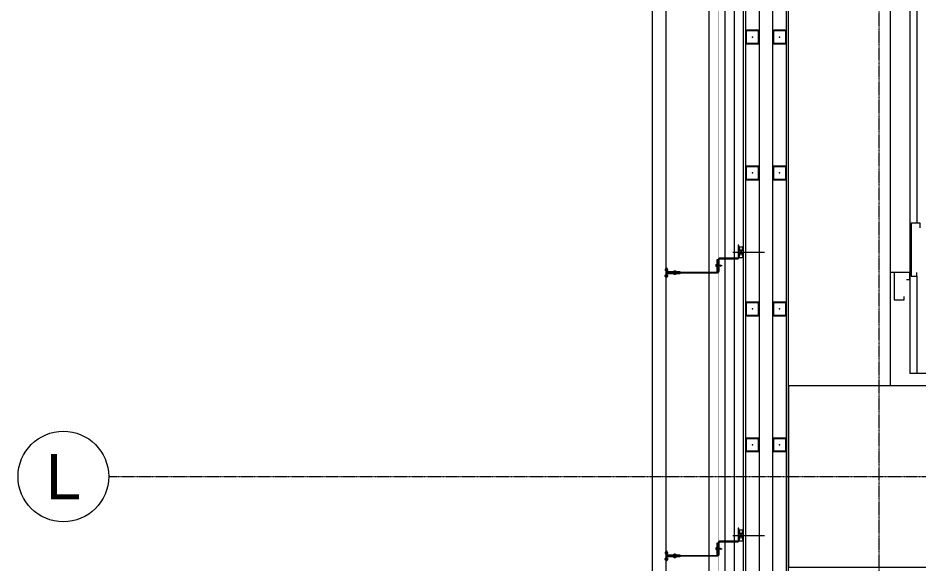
# Model space of a CAD drawing. Extents: x -1133 to 23780, y -1311 to 8245.
# Drawn here: x 6787.5 to 7185, y 1946.4 to 2187.4 of the extents above; entities that cross this region are included whole.
import ezdxf
from ezdxf.enums import TextEntityAlignment as Align
from ezdxf.xclip import XClip

# ---------------------------------------------------------------- set-up
doc = ezdxf.new("R2010")
doc.units = 0
doc.header["$MEASUREMENT"] = 0
doc.header["$XCLIPFRAME"] = 0
for name, pattern in [('DASHDOT2', [0.5, 0.25, -0.125, 0, -0.125]), ('DOT2', [0.125, 0, -0.125]), ('HIDDEN', [0.375, 0.25, -0.125])]:
    doc.linetypes.add(name, pattern=pattern)
doc.layers.get('0').update_dxf_attribs({"color": 9, "lineweight": 9})
for name, color, linetype, lineweight in [('01', 9, 'Continuous', 9), ('05V', 9, 'Continuous', 9), ('06C', 9, 'Continuous', 9), ('06D', 9, 'Continuous', 9), ('10', 9, 'Continuous', 9), ('11', 9, 'Continuous', 9), ('20', 9, 'DOT2', 9), ('24', 9, 'DASHDOT2', 9), ('33', 9, 'BATTING', 9)]:
    doc.layers.add(name, color=color, linetype=linetype, lineweight=lineweight)
doc.styles.add('Arial', font='arial.ttf', dxfattribs={"height": 2.5})
doc.linetypes.add('BATTING', pattern='A,0.0001,-0.1,[134,ltypeshp.shx,S=0.1,R=0,X=-0.1,Y=0],-0.2,[134,ltypeshp.shx,S=0.1,R=180,X=0.1,Y=0],-0.1', length=0.4001)

# ---------------------------------------------------------------- blocks, each defined once
blk = doc.blocks.new('p-kolon_80x80')
blk.add_lwpolyline([(-40, -40), (40, -40), (40, 40), (-40, 40)], close=True)
blk = doc.blocks.new('p- alum kaplama profil')
at = {"lineweight": 13}
blk.add_lwpolyline([(7.12, 12.59), (7.12, 26.49)], dxfattribs=at)
at = {"lineweight": 5}
blk.add_lwpolyline([(9.44, 15.16), (4.79, 15.16), (4.79, 17.16), (9.44, 17.16)], close=True, dxfattribs=at)
for points in [[(4.79, 15.16), (9.44, 17.16)], [(9.44, 15.16), (4.79, 17.16)]]:
    blk.add_lwpolyline(points, dxfattribs=at)
at = {"lineweight": 18}
blk.add_lwpolyline([(4.09, 6.16), (-1.41, 6.16), (-1.41, 6.46), (4.09, 6.46, 0.414214), (4.29, 6.66), (4.29, 14.66, -0.414214), (4.79, 15.16), (10.29, 15.16), (10.29, 14.86), (4.79, 14.86, 0.414214), (4.59, 14.66), (4.59, 6.66, -0.414214)], format="xyb", close=True, dxfattribs=at)
blk.add_lwpolyline([(-2.06, 5.56), (-2.06, -2.34), (-2.06, -15.69), (-1.66, -15.69), (-1.66, -2.34), (-1.66, 5.56), (-1.66, 5.56), (-1.66, 5.57), (-1.66, 5.57), (-1.66, 5.58), (-1.66, 5.58), (-1.65, 5.59), (-1.65, 5.59), (-1.65, 5.59), (-1.65, 5.6), (-1.65, 5.6), (-1.64, 5.61), (-1.64, 5.61), (-1.64, 5.62), (-1.64, 5.62), (-1.63, 5.62), (-1.63, 5.63), (-1.63, 5.63), (-1.62, 5.63), (-1.62, 5.64), (-1.61, 5.64), (-1.61, 5.64), (-1.61, 5.64), (-1.6, 5.65), (-1.6, 5.65), (-1.59, 5.65), (-1.59, 5.65), (-1.58, 5.65), (-1.58, 5.65), (-1.57, 5.66), (-1.57, 5.66), (-1.56, 5.66), (-1.56, 5.66), (3.94, 5.66), (3.94, 6.06), (-1.56, 6.06), (-1.58, 6.06), (-1.61, 6.05), (-1.63, 6.05), (-1.66, 6.05), (-1.68, 6.04), (-1.7, 6.03), (-1.73, 6.03), (-1.75, 6.02), (-1.77, 6.01), (-1.79, 6), (-1.82, 5.99), (-1.84, 5.97), (-1.86, 5.96), (-1.88, 5.94), (-1.89, 5.93), (-1.91, 5.91), (-1.93, 5.89), (-1.95, 5.87), (-1.96, 5.85), (-1.97, 5.83), (-1.99, 5.81), (-2, 5.79), (-2.01, 5.77), (-2.02, 5.75), (-2.03, 5.72), (-2.04, 5.7), (-2.04, 5.68), (-2.05, 5.65), (-2.05, 5.63), (-2.06, 5.61), (-2.06, 5.58)], close=True)
blk.add_lwpolyline([(-1.66, -2.34), (-2.06, -2.34)])
for points in [[(-2.36, -10.84), (-2.36, -16.39), (-2.36, -16.39, -0.414214), (-2.51, -16.54), (-2.51, -16.54), (-4.06, -16.54), (-4.06, -16.84), (-2.51, -16.84), (-2.51, -16.84, 0.414214), (-2.06, -16.39), (-2.06, -10.84)], [(-1.36, -10.84), (-1.66, -10.84), (-1.66, -16.39, 0.414214), (-1.21, -16.84), (-1.21, -16.84), (0.34, -16.84), (0.34, -16.54), (-1.21, -16.54), (-1.21, -16.54, -0.414214), (-1.36, -16.39), (-1.36, -16.39)]]:
    blk.add_lwpolyline(points, format="xyb", close=True)
for points in [[(0.67, 5.66, -10), (1.91, 5.66, -10)], [(0.67, 5.66, -10), (0.67, 5.64, -10), (0.67, 5.62, -10), (0.67, 5.6, -10), (0.68, 5.58, -10), (0.68, 5.56, -10), (0.69, 5.54, -10), (0.69, 5.52, -10), (0.7, 5.5, -10), (0.7, 5.48, -10), (0.71, 5.46, -10), (0.72, 5.45, -10), (0.73, 5.43, -10), (0.74, 5.41, -10), (0.75, 5.4, -10), (0.76, 5.38, -10), (0.77, 5.36, -10), (0.79, 5.35, -10), (0.8, 5.33, -10), (0.81, 5.32, -10), (0.83, 5.31, -10), (0.84, 5.29, -10), (0.86, 5.28, -10), (0.87, 5.27, -10), (0.89, 5.26, -10), (0.91, 5.25, -10), (0.92, 5.24, -10), (0.94, 5.23, -10), (0.96, 5.22, -10), (0.98, 5.21, -10), (1, 5.21, -10), (1.02, 5.2, -10), (1.03, 5.2, -10)], [(0.96, 5.66, -10), (0.97, 5.66, -10), (0.97, 5.66, -10), (0.97, 5.66, -10), (0.98, 5.66, -10), (0.98, 5.66, -10), (0.99, 5.66, -10), (0.99, 5.66, -10), (1, 5.66, -10), (1, 5.67, -10), (1, 5.67, -10), (1.01, 5.67, -10), (1.01, 5.67, -10), (1.01, 5.67, -10), (1.02, 5.68, -10), (1.02, 5.68, -10), (1.02, 5.68, -10), (1.03, 5.69, -10), (1.03, 5.69, -10), (1.03, 5.69, -10), (1.04, 5.7, -10), (1.04, 5.7, -10), (1.04, 5.7, -10), (1.04, 5.71, -10), (1.04, 5.71, -10), (1.05, 5.72, -10), (1.05, 5.72, -10), (1.05, 5.72, -10), (1.05, 5.73, -10), (1.05, 5.73, -10), (1.05, 5.74, -10), (1.05, 5.74, -10), (1.05, 5.75, -10)], [(1.61, 6.87, -10), (0.98, 6.96, -10)], [(1.33, 5.85, -10), (0.98, 5.88, -10)], [(1.56, 7.05, -10), (1.02, 7.13, -10)], [(1.03, 5.2, -10), (1.04, 5.2, -10), (1.05, 5.19, -10), (1.05, 5.19, -10), (1.06, 5.19, -10), (1.06, 5.19, -10), (1.07, 5.19, -10), (1.07, 5.19, -10), (1.08, 5.19, -10), (1.08, 5.19, -10), (1.09, 5.19, -10), (1.09, 5.18, -10), (1.1, 5.18, -10), (1.1, 5.18, -10), (1.11, 5.18, -10), (1.11, 5.18, -10), (1.12, 5.18, -10), (1.12, 5.18, -10), (1.13, 5.18, -10), (1.13, 5.18, -10), (1.14, 5.18, -10), (1.15, 5.18, -10), (1.15, 5.18, -10), (1.16, 5.17, -10), (1.16, 5.17, -10), (1.17, 5.17, -10), (1.17, 5.17, -10), (1.18, 5.17, -10), (1.18, 5.17, -10), (1.19, 5.17, -10), (1.19, 5.17, -10), (1.2, 5.17, -10), (1.2, 5.17, -10)], [(1.05, 6.91, -10), (1.29, 7.56, -10)], [(1.05, 5.83, -10), (1.05, 6.01, -10)], [(1.05, 5.75, -10), (1.05, 5.83, -10)], [(1.2, 5.17, -10), (1.2, 5.2, -10)], [(1.38, 5.2, -10), (1.2, 5.2, -10)], [(1.29, 4.93, -10), (1.29, 7.8, -10)], [(1.53, 6.82, -10), (1.29, 7.56, -10)], [(1.29, 6.16, -10), (1.29, 6.26, -10)], [(1.38, 5.17, -10), (1.38, 5.2, -10)], [(1.38, 5.17, -10), (1.38, 5.17, -10), (1.39, 5.17, -10), (1.39, 5.17, -10), (1.4, 5.17, -10), (1.41, 5.17, -10), (1.41, 5.17, -10), (1.42, 5.17, -10), (1.42, 5.17, -10), (1.43, 5.17, -10), (1.43, 5.18, -10), (1.44, 5.18, -10), (1.44, 5.18, -10), (1.45, 5.18, -10), (1.45, 5.18, -10), (1.46, 5.18, -10), (1.46, 5.18, -10), (1.47, 5.18, -10), (1.47, 5.18, -10), (1.48, 5.18, -10), (1.48, 5.18, -10), (1.49, 5.18, -10), (1.5, 5.19, -10), (1.5, 5.19, -10), (1.51, 5.19, -10), (1.51, 5.19, -10), (1.52, 5.19, -10), (1.52, 5.19, -10), (1.53, 5.19, -10), (1.53, 5.19, -10), (1.54, 5.19, -10), (1.54, 5.2, -10), (1.55, 5.2, -10)], [(1.53, 5.75, -10), (1.53, 5.92, -10)], [(1.53, 5.75, -10), (1.53, 5.74, -10), (1.53, 5.74, -10), (1.53, 5.73, -10), (1.53, 5.73, -10), (1.53, 5.72, -10), (1.54, 5.72, -10), (1.54, 5.72, -10), (1.54, 5.71, -10), (1.54, 5.71, -10), (1.54, 5.7, -10), (1.54, 5.7, -10), (1.55, 5.7, -10), (1.55, 5.69, -10), (1.55, 5.69, -10), (1.55, 5.69, -10), (1.56, 5.68, -10), (1.56, 5.68, -10), (1.56, 5.68, -10), (1.57, 5.67, -10), (1.57, 5.67, -10), (1.58, 5.67, -10), (1.58, 5.67, -10), (1.58, 5.67, -10), (1.59, 5.66, -10), (1.59, 5.66, -10), (1.6, 5.66, -10), (1.6, 5.66, -10), (1.6, 5.66, -10), (1.61, 5.66, -10), (1.61, 5.66, -10), (1.62, 5.66, -10), (1.62, 5.66, -10)], [(1.55, 5.2, -10), (1.57, 5.2, -10), (1.59, 5.21, -10), (1.6, 5.21, -10), (1.62, 5.22, -10), (1.64, 5.23, -10), (1.66, 5.24, -10), (1.68, 5.25, -10), (1.69, 5.26, -10), (1.71, 5.27, -10), (1.73, 5.28, -10), (1.74, 5.29, -10), (1.76, 5.31, -10), (1.77, 5.32, -10), (1.78, 5.33, -10), (1.8, 5.35, -10), (1.81, 5.36, -10), (1.82, 5.38, -10), (1.83, 5.4, -10), (1.84, 5.41, -10), (1.85, 5.43, -10), (1.86, 5.45, -10), (1.87, 5.46, -10), (1.88, 5.48, -10), (1.89, 5.5, -10), (1.89, 5.52, -10), (1.9, 5.54, -10), (1.9, 5.56, -10), (1.9, 5.58, -10), (1.91, 5.6, -10), (1.91, 5.62, -10), (1.91, 5.64, -10), (1.91, 5.66, -10)], [(-2.86, -13.04, 0), (-0.86, -13.04, 0)], [(-2.36, -12.52, 0), (-2.4, -12.53, 0), (-2.43, -12.56, 0), (-2.47, -12.58, 0), (-2.5, -12.6, 0), (-2.53, -12.63, 0), (-2.56, -12.66, 0), (-2.59, -12.69, 0), (-2.61, -12.73, 0), (-2.63, -12.76, 0), (-2.65, -12.8, 0), (-2.67, -12.84, 0), (-2.68, -12.88, 0), (-2.69, -12.92, 0), (-2.7, -12.96, 0), (-2.71, -13, 0), (-2.71, -13.04, 0), (-2.71, -13.08, 0), (-2.7, -13.13, 0), (-2.69, -13.17, 0), (-2.68, -13.21, 0), (-2.67, -13.25, 0), (-2.65, -13.28, 0), (-2.63, -13.32, 0), (-2.61, -13.36, 0), (-2.59, -13.39, 0), (-2.56, -13.42, 0), (-2.53, -13.45, 0), (-2.5, -13.48, 0), (-2.47, -13.51, 0), (-2.43, -13.53, 0), (-2.4, -13.55, 0), (-2.36, -13.57, 0)], [(-2.36, -13.04, 0), (-2.36, -12.52, 0)], [(-2.36, -13.04, 0), (-2.36, -12.73, 0)], [(-2.36, -12.73, 0), (-2.36, -13.04, 0)], [(-1.36, -12.73, 0), (-2.36, -12.73, 0)], [(-2.36, -13.04, 0), (-2.36, -13.36, 0)], [(-2.36, -13.04, 0), (-2.36, -13.57, 0)], [(-2.36, -13.36, 0), (-2.36, -13.04, 0)], [(-1.36, -13.36, 0), (-2.36, -13.36, 0)], [(-1.36, -13.04, 0), (-1.36, -12.37, 0)], [(-1.36, -13.72, 0), (-1.32, -13.68, 0), (-1.29, -13.65, 0), (-1.26, -13.61, 0), (-1.23, -13.58, 0), (-1.2, -13.54, 0), (-1.18, -13.5, 0), (-1.16, -13.45, 0), (-1.14, -13.41, 0), (-1.12, -13.37, 0), (-1.1, -13.32, 0), (-1.09, -13.28, 0), (-1.08, -13.23, 0), (-1.07, -13.18, 0), (-1.06, -13.14, 0), (-1.06, -13.09, 0), (-1.06, -13.04, 0), (-1.06, -12.99, 0), (-1.06, -12.95, 0), (-1.07, -12.9, 0), (-1.08, -12.85, 0), (-1.09, -12.81, 0), (-1.1, -12.76, 0), (-1.12, -12.72, 0), (-1.14, -12.67, 0), (-1.16, -12.63, 0), (-1.18, -12.59, 0), (-1.2, -12.55, 0), (-1.23, -12.51, 0), (-1.26, -12.47, 0), (-1.29, -12.43, 0), (-1.32, -12.4, 0), (-1.36, -12.37, 0)], [(-1.36, -13.04, 0), (-1.36, -13.72, 0)], [(-3.84, -17.04, 0), (-3.81, -17.07, 0), (-3.78, -17.1, 0), (-3.75, -17.12, 0), (-3.72, -17.15, 0), (-3.69, -17.17, 0), (-3.66, -17.19, 0), (-3.62, -17.21, 0), (-3.59, -17.23, 0), (-3.55, -17.24, 0), (-3.52, -17.26, 0), (-3.48, -17.27, 0), (-3.44, -17.28, 0), (-3.4, -17.28, 0), (-3.36, -17.29, 0), (-3.32, -17.29, 0), (-3.29, -17.29, 0), (-3.25, -17.29, 0), (-3.21, -17.29, 0), (-3.17, -17.28, 0), (-3.13, -17.28, 0), (-3.09, -17.27, 0), (-3.06, -17.26, 0), (-3.02, -17.24, 0), (-2.98, -17.23, 0), (-2.95, -17.21, 0), (-2.91, -17.19, 0), (-2.88, -17.17, 0), (-2.85, -17.15, 0), (-2.82, -17.12, 0), (-2.79, -17.1, 0), (-2.76, -17.07, 0), (-2.73, -17.04, 0)], [(-3.29, -17.04, 0), (-3.84, -17.04, 0)], [(-2.85, -16.54, 0), (-2.86, -16.51, 0), (-2.87, -16.47, 0), (-2.89, -16.44, 0), (-2.91, -16.41, 0), (-2.93, -16.38, 0), (-2.96, -16.35, 0), (-2.98, -16.33, 0), (-3.01, -16.31, 0), (-3.04, -16.29, 0), (-3.07, -16.27, 0), (-3.11, -16.25, 0), (-3.14, -16.24, 0), (-3.18, -16.23, 0), (-3.21, -16.22, 0), (-3.25, -16.22, 0), (-3.29, -16.22, 0), (-3.32, -16.22, 0), (-3.36, -16.22, 0), (-3.39, -16.23, 0), (-3.43, -16.24, 0), (-3.46, -16.25, 0), (-3.5, -16.27, 0), (-3.53, -16.29, 0), (-3.56, -16.31, 0), (-3.59, -16.33, 0), (-3.61, -16.35, 0), (-3.64, -16.38, 0), (-3.66, -16.41, 0), (-3.68, -16.44, 0), (-3.7, -16.47, 0), (-3.71, -16.51, 0), (-3.73, -16.54, 0)], [(-3.29, -16.54, 0), (-3.73, -16.54, 0)], [(-3.29, -16.54, 0), (-3.55, -16.54, 0)], [(-3.55, -16.54, 0), (-3.29, -16.54, 0)], [(-3.55, -17.04, 0), (-3.55, -16.54, 0)], [(-3.29, -17.54, 0), (-3.29, -16.04, 0)], [(-3.29, -16.54, 0), (-2.85, -16.54, 0)], [(-3.29, -16.54, 0), (-3.03, -16.54, 0)], [(-3.03, -16.54, 0), (-3.29, -16.54, 0)], [(-3.29, -17.04, 0), (-2.73, -17.04, 0)], [(-3.03, -17.04, 0), (-3.03, -16.54, 0)], [(-0.56, -17.04, 0), (-1.11, -17.04, 0)], [(0, -17.04, 0), (-0.03, -17.07, 0), (-0.06, -17.1, 0), (-0.09, -17.12, 0), (-0.12, -17.15, 0), (-0.15, -17.17, 0), (-0.18, -17.19, 0), (-0.22, -17.21, 0), (-0.25, -17.23, 0), (-0.29, -17.24, 0), (-0.33, -17.26, 0), (-0.36, -17.27, 0), (-0.4, -17.28, 0), (-0.44, -17.28, 0), (-0.48, -17.29, 0), (-0.52, -17.29, 0), (-0.56, -17.29, 0), (-0.59, -17.29, 0), (-0.63, -17.29, 0), (-0.67, -17.28, 0), (-0.71, -17.28, 0), (-0.75, -17.27, 0), (-0.79, -17.26, 0), (-0.82, -17.24, 0), (-0.86, -17.23, 0), (-0.89, -17.21, 0), (-0.93, -17.19, 0), (-0.96, -17.17, 0), (-0.99, -17.15, 0), (-1.02, -17.12, 0), (-1.05, -17.1, 0), (-1.08, -17.07, 0), (-1.11, -17.04, 0)], [(-1, -16.54, 0), (-0.98, -16.51, 0), (-0.97, -16.47, 0), (-0.95, -16.44, 0), (-0.93, -16.41, 0), (-0.91, -16.38, 0), (-0.88, -16.35, 0), (-0.86, -16.33, 0), (-0.83, -16.31, 0), (-0.8, -16.29, 0), (-0.77, -16.27, 0), (-0.73, -16.25, 0), (-0.7, -16.24, 0), (-0.66, -16.23, 0), (-0.63, -16.22, 0), (-0.59, -16.22, 0), (-0.56, -16.22, 0), (-0.52, -16.22, 0), (-0.48, -16.22, 0), (-0.45, -16.23, 0), (-0.41, -16.24, 0), (-0.38, -16.25, 0), (-0.34, -16.27, 0), (-0.31, -16.29, 0), (-0.28, -16.31, 0), (-0.25, -16.33, 0), (-0.23, -16.35, 0), (-0.2, -16.38, 0), (-0.18, -16.41, 0), (-0.16, -16.44, 0), (-0.14, -16.47, 0), (-0.13, -16.51, 0), (-0.12, -16.54, 0)], [(-0.56, -16.54, 0), (-1, -16.54, 0)], [(-0.56, -16.54, 0), (-0.82, -16.54, 0)], [(-0.82, -16.54, 0), (-0.56, -16.54, 0)], [(-0.82, -17.04, 0), (-0.82, -16.54, 0)], [(-0.56, -17.54, 0), (-0.56, -16.04, 0)], [(-0.56, -16.54, 0), (-0.3, -16.54, 0)], [(-0.56, -16.54, 0), (-0.12, -16.54, 0)], [(-0.3, -16.54, 0), (-0.56, -16.54, 0)], [(-0.56, -17.04, 0), (0, -17.04, 0)], [(-0.3, -17.04, 0), (-0.3, -16.54, 0)]]:
    blk.add_polyline3d(points)
blk = doc.blocks.new('p-arac asansoru')
for p, q in [((59.9, 530.5), (59.9, 533.5)), ((15.4, 510), (15.4, 523.5)), ((356.9, 523.5), (15.4, 523.5)), ((58.4, 520.5), (15.4, 520.5)), ((296.9, 520.5), (81.7, 520.5))]:
    blk.add_line(p, q)
for points in [[(56.9, 525), (56.9, 523.5), (59.9, 523.5), (59.9, 530.5), (47.9, 530.5), (47.9, 526), (49.4, 526)], [(79.7, 519), (81.7, 519), (81.7, 523), (58.4, 523), (58.4, 520.5), (59.9, 520.5)]]:
    blk.add_lwpolyline(points)
blk = doc.blocks.new('0_aks')
at = {"linetype": 'Continuous'}
blk.add_circle((0, 0), 2, dxfattribs=at)
at = {"style": 'Arial'}
blk.add_attdef('AKS', text='', height=2, dxfattribs=at).set_placement((0, 0), align=Align.MIDDLE_CENTER)
blk = doc.blocks.new('prf-60x60')
for points in [[(-2.5, -6), (2.5, -6, 0.414214), (3, -5.5), (3, -0.5, 0.414214), (2.5, 0), (-2.5, 0, 0.414214), (-3, -0.5), (-3, -5.5, 0.414214)], [(-2.5, -5.7), (2.5, -5.7, 0.414214), (2.7, -5.5), (2.7, -0.5, 0.414214), (2.5, -0.3), (-2.5, -0.3, 0.414214), (-2.7, -0.5), (-2.7, -5.5, 0.414214)]]:
    blk.add_lwpolyline(points, format="xyb", close=True)
at = {"color": 252}
blk.add_point((0, -3), dxfattribs=at)

msp = doc.modelspace()

# ---------------------------------------------------------------- linework, layer by layer
at = {"layer": '06C'}
msp.add_line((7067.5, 861.68), (7067.5, 2865), dxfattribs=at)
at = {"layer": '06D'}
for points in [[(7092.5, 1823.47), (7092.5, 2840), (7985.67, 2840)], [(7107.5, 1825), (7099.5, 1825), (7099.5, 2833), (7980, 2833), (7980, 2825)], [(7114.5, 2390), (7114.5, 1826)], [(7120.5, 1826), (7120.5, 2390)], [(7172.5, 2025), (7172.5, 2390)]]:
    msp.add_lwpolyline(points, dxfattribs=at)
at = {"layer": '10'}
msp.add_line((7073.5, 861.68), (7073.5, 2859), dxfattribs=at)
at = {"layer": '10', "const_width": 0.1}
msp.add_lwpolyline([(7096.5, 1818.19), (7096.5, 2836), (7980, 2836)], dxfattribs=at)
at = {"layer": '11'}
for points in [[(7107.5, 2390), (7107.5, 2390), (7107.5, 1825), (7127.5, 1825), (7127.5, 2390)], [(7108.5, 2390), (7108.5, 1826), (7126.5, 1826), (7126.5, 2390)]]:
    msp.add_lwpolyline(points, dxfattribs=at)
at = {"layer": '20', "linetype": 'HIDDEN', "lineweight": 0}
msp.add_lwpolyline([(7129.5, 979.76, -0.152644), (10705.5, 2076.19, -0.10573)], format="xyb", dxfattribs=at)
at = {"layer": '24'}
for points in [[(7167.5, 195), (7167.5, 4035)], [(6827.5, 1985), (11027.5, 1985)]]:
    msp.add_lwpolyline(points, dxfattribs=at)
at = {"layer": '33', "ltscale": 0.4}
msp.add_lwpolyline([(7980, 2829), (7103.29, 2829), (7103.46, 1825)], dxfattribs=at)

# ---------------------------------------------------------------- block references
at = {"layer": '01'}
msp.add_blockref('p-kolon_80x80', (7167.5, 1985), dxfattribs=at)
at = {"layer": '05V'}
ref = msp.add_blockref('p-arac asansoru', (7704.5, 2015.1), dxfattribs=dict(at, rotation=90))
XClip(ref).set_block_clipping_path([(-70.1000000362, -202.9999999557), (374.9000042902, 532.0000000443)])
at = {"layer": '10'}
for p in [(7111.5, 2182), (7123.5, 2182), (7111.5, 2122), (7123.5, 2122), (7111.5, 2062), (7123.5, 2062), (7111.5, 2002), (7123.5, 2002)]:
    msp.add_blockref('prf-60x60', p, dxfattribs=at)
at = {"layer": '10', "xscale": -1, "rotation": 270}
for p in [(7090.34, 2076.86), (7090.34, 1951.86)]:
    msp.add_blockref('p- alum kaplama profil', p, dxfattribs=at)
at = {"layer": '24', "xscale": 10, "yscale": 10, "zscale": 10}
msp.add_blockref('0_aks', (6807.5, 1985), dxfattribs=at).add_auto_attribs({'AKS': 'L'})

doc.saveas('drawing.dxf')
